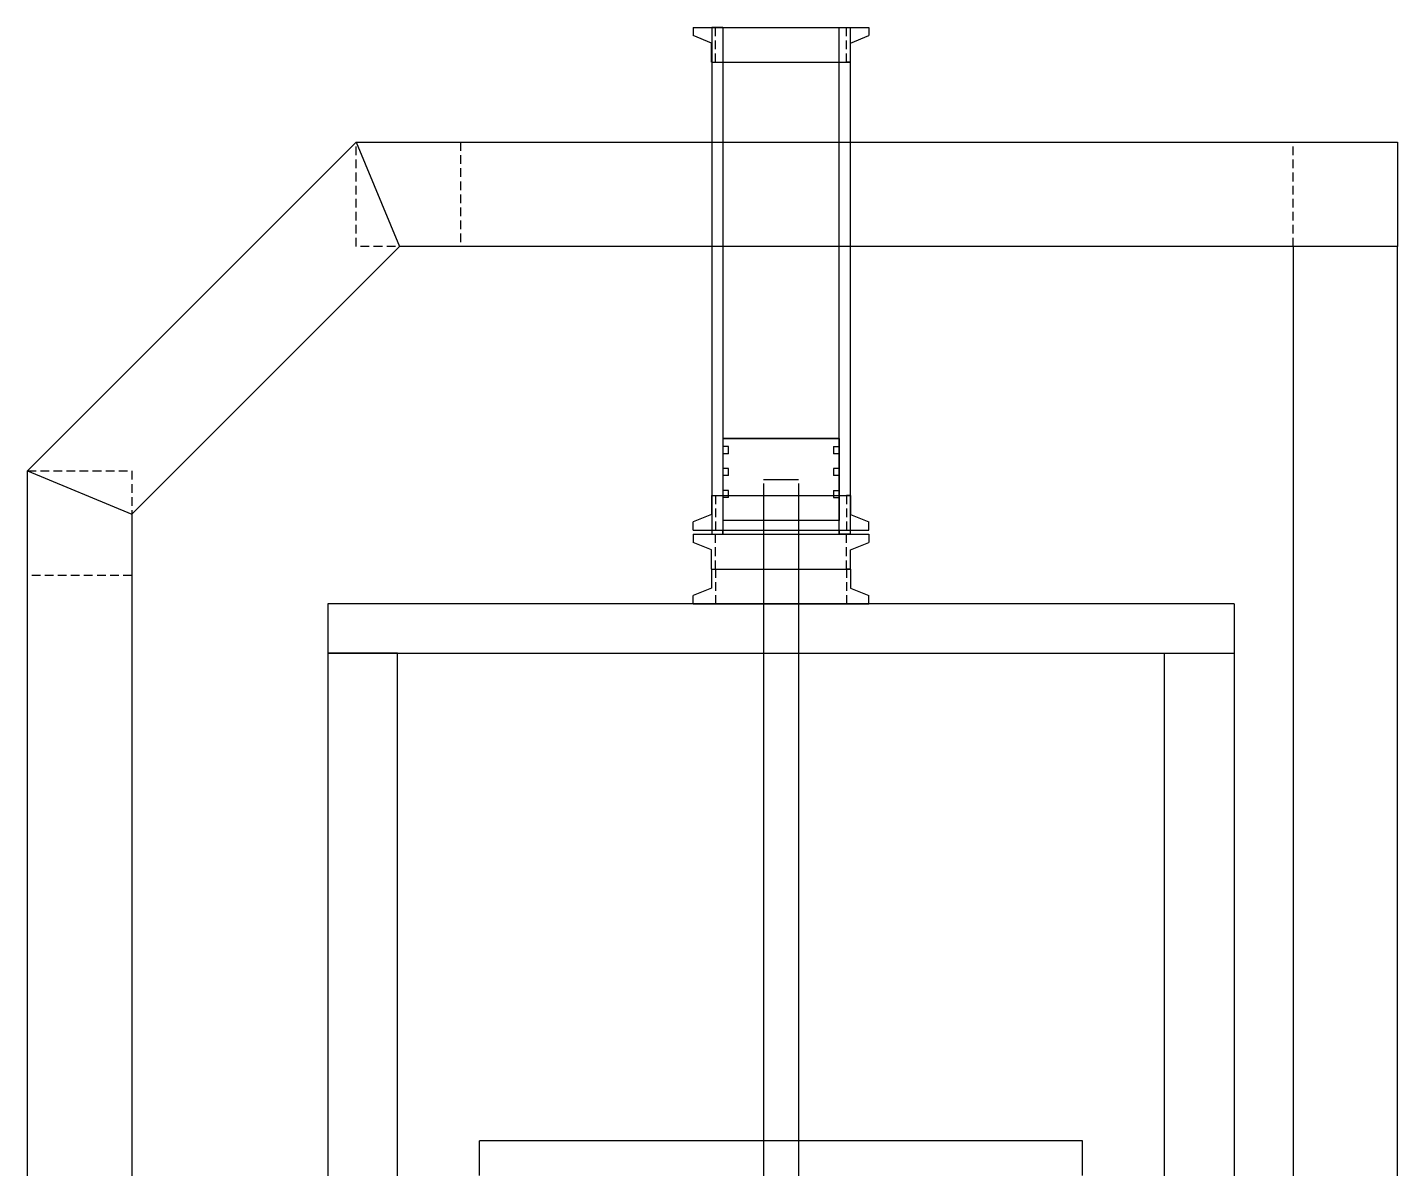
# Model space of a CAD drawing. Header units: centimetres. Extents: x -4347 to 28631, y 41590 to 109107.
# Drawn here: x 9737 to 10237, y 50089 to 50506 of the extents above; entities that cross this region are included whole.
import ezdxf

# ---------------------------------------------------------------- set-up
doc = ezdxf.new("R2010")
doc.units = ezdxf.units.CM
doc.header["$LTSCALE"] = 0.5
doc.linetypes.add('DASHED2', pattern=[9.525, 6.35, -3.175])

msp = doc.modelspace()

# ---------------------------------------------------------------- linework, layer by layer
for p, q in [((9979.593, 50505.78), (10043.593, 50505.78)), ((9979.593, 50505.78), (9979.593, 50502.78)), ((9990.343, 50505.78), (9986.343, 50505.78)), ((9986.343, 50505.78), (9986.343, 50320.78)), ((9986.343, 50505.78), (9986.343, 50473.78)), ((9986.343, 50505.78), (9986.343, 50473.78)), ((9986.343, 50505.78), (10036.843, 50505.78)), ((9986.343, 50505.78), (10036.843, 50505.78)), ((9990.343, 50505.78), (9990.343, 50320.78)), ((10032.843, 50320.78), (10032.843, 50505.78)), ((10032.843, 50505.78), (10036.843, 50505.78)), ((10036.843, 50505.78), (10036.843, 50320.78)), ((10043.593, 50505.78), (10043.593, 50502.78)), ((9986.193, 50500.08), (9979.593, 50502.78)), ((9986.193, 50493.08), (9986.193, 50500.08)), ((10036.993, 50500.08), (10043.593, 50502.78)), ((10036.993, 50493.08), (10036.993, 50500.08)), ((9986.193, 50493.08), (9987.693, 50493.08)), ((9986.193, 50493.08), (10036.993, 50493.08)), ((10036.993, 50493.08), (10035.493, 50493.08)), ((9736.593, 50343.88), (9856.593, 50463.88)), ((9856.593, 50463.88), (10236.593, 50463.88)), ((9856.593, 50463.88), (9872.374, 50425.78)), ((10236.593, 50463.88), (10236.593, 50425.78)), ((9774.693, 50328.099), (9872.374, 50425.78)), ((10236.593, 50425.78), (9872.374, 50425.78)), ((10236.593, 50425.78), (10198.493, 50425.78)), ((10198.493, 50425.78), (10198.493, 49263.88)), ((10236.593, 49263.88), (10236.593, 50425.78)), ((10032.843, 50355.78), (9990.343, 50355.78)), ((9990.343, 50355.78), (10032.843, 50355.78)), ((9990.343, 50355.78), (9990.343, 50325.78)), ((9998.643, 50355.78), (10024.543, 50355.78)), ((10000.743, 50355.78), (10022.443, 50355.78)), ((10032.843, 50355.78), (10032.843, 50325.78)), ((9992.443, 50352.78), (9990.343, 50352.78)), ((9992.443, 50350.18), (9990.343, 50350.18)), ((9992.443, 50350.18), (9992.443, 50352.78)), ((10030.743, 50352.78), (10030.743, 50350.18)), ((10030.743, 50352.78), (10032.843, 50352.78)), ((10032.843, 50350.18), (10030.743, 50350.18)), ((9736.593, 49263.88), (9736.593, 50343.88)), ((9736.593, 50343.88), (9774.693, 50328.099)), ((9992.443, 50344.78), (9990.343, 50344.78)), ((9992.443, 50342.18), (9990.343, 50342.18)), ((9992.443, 50342.18), (9992.443, 50344.78)), ((10005.243, 50340.78), (10017.943, 50340.78)), ((10030.743, 50344.78), (10030.743, 50342.18)), ((10032.843, 50344.78), (10030.743, 50344.78)), ((10032.843, 50342.18), (10030.743, 50342.18)), ((9992.443, 50336.78), (9990.343, 50336.78)), ((9992.443, 50334.18), (9992.443, 50336.78)), ((10005.243, 50339.28), (10005.243, 50066.78)), ((10017.943, 50339.28), (10017.943, 50066.78)), ((10030.743, 50336.78), (10030.743, 50334.18)), ((10030.743, 50336.78), (10032.843, 50336.78)), ((9986.193, 50334.98), (9987.693, 50334.98)), ((9986.193, 50334.98), (10036.993, 50334.98)), ((9986.193, 50334.98), (9986.193, 50327.98)), ((9986.193, 50334.98), (9987.693, 50334.98)), ((9986.193, 50334.98), (10036.993, 50334.98)), ((9992.443, 50334.18), (9990.343, 50334.18)), ((10030.743, 50334.18), (10032.843, 50334.18)), ((10036.993, 50334.98), (10035.493, 50334.98)), ((10036.993, 50334.98), (10035.493, 50334.98)), ((10036.993, 50334.98), (10036.993, 50327.98)), ((9774.693, 50328.099), (9774.693, 49263.88)), ((9986.193, 50327.98), (9979.593, 50325.28)), ((9979.593, 50322.28), (9979.593, 50325.28)), ((10032.843, 50325.78), (9990.343, 50325.78)), ((10022.443, 50325.78), (10000.743, 50325.78)), ((10036.993, 50327.98), (10043.593, 50325.28)), ((10043.593, 50322.28), (10043.593, 50325.28)), ((9979.593, 50322.28), (10043.593, 50322.28)), ((9979.593, 50320.78), (10043.593, 50320.78)), ((9979.593, 50320.78), (9979.593, 50317.78)), ((9986.343, 50320.78), (9990.343, 50320.78)), ((9990.343, 50321.78), (9990.343, 50322.28)), ((9990.343, 50322.28), (10032.843, 50322.28)), ((9990.343, 50320.78), (9990.343, 50321.78)), ((9990.343, 50320.78), (10032.843, 50320.78)), ((10032.843, 50322.28), (10032.843, 50320.78)), ((10036.843, 50320.78), (10032.843, 50320.78)), ((10043.593, 50320.78), (10043.593, 50317.78)), ((9986.193, 50315.08), (9979.593, 50317.78)), ((9986.193, 50308.08), (9986.193, 50315.08)), ((10036.993, 50315.08), (10043.593, 50317.78)), ((10036.993, 50308.08), (10036.993, 50315.08)), ((9986.193, 50308.08), (9987.693, 50308.08)), ((9986.193, 50308.08), (10036.993, 50308.08)), ((9986.193, 50308.08), (9986.193, 50301.08)), ((9986.193, 50308.08), (9987.693, 50308.08)), ((9986.193, 50308.08), (10036.993, 50308.08)), ((10036.993, 50308.08), (10035.493, 50308.08)), ((10036.993, 50308.08), (10035.493, 50308.08)), ((10036.993, 50308.08), (10036.993, 50301.08)), ((9986.193, 50301.08), (9979.593, 50298.38)), ((10036.993, 50301.08), (10043.593, 50298.38)), ((10176.993, 50295.38), (9846.193, 50295.38)), ((9846.193, 50295.38), (9846.193, 50277.38)), ((9979.593, 50295.38), (9979.593, 50298.38)), ((9979.593, 50295.38), (10043.593, 50295.38)), ((10043.593, 50295.38), (10043.593, 50298.38)), ((10176.993, 50295.38), (10176.993, 50277.38)), ((9846.193, 50277.38), (10176.993, 50277.38)), ((9871.593, 50277.38), (9846.193, 50277.38)), ((9846.193, 50277.38), (9846.193, 50037.38)), ((9871.593, 50037.38), (9871.593, 50277.38)), ((10151.593, 50037.38), (10151.593, 50277.38)), ((10151.593, 50277.38), (10176.993, 50277.38)), ((10176.993, 50277.38), (10176.993, 50037.38)), ((10121.593, 50099.38), (9901.593, 50099.38)), ((9901.593, 50086.68), (9901.593, 50099.38)), ((10121.593, 50086.68), (10121.593, 50099.38))]:
    msp.add_line(p, q)
at = {"linetype": 'DASHED2'}
for p, q in [((9987.693, 50493.08), (9987.693, 50505.78)), ((10035.493, 50493.08), (10035.493, 50505.78)), ((9856.593, 50463.88), (9894.693, 50463.88)), ((9856.593, 50425.78), (9856.593, 50463.88)), ((9894.693, 50463.88), (9894.693, 50425.78)), ((10198.493, 50425.78), (10198.493, 50463.88)), ((9894.693, 50425.78), (9856.593, 50425.78)), ((9736.593, 50343.88), (9774.693, 50343.88)), ((9736.593, 50305.78), (9736.593, 50343.88)), ((9774.693, 50343.88), (9774.693, 50305.78)), ((9987.693, 50334.98), (9987.693, 50322.28)), ((10035.493, 50334.98), (10035.493, 50322.28)), ((9987.693, 50308.08), (9987.693, 50320.78)), ((10035.493, 50308.08), (10035.493, 50320.78)), ((9774.693, 50305.78), (9736.593, 50305.78)), ((9987.693, 50308.08), (9987.693, 50295.38)), ((10035.493, 50308.08), (10035.493, 50295.38))]:
    msp.add_line(p, q, dxfattribs=at)

doc.saveas('drawing.dxf')
